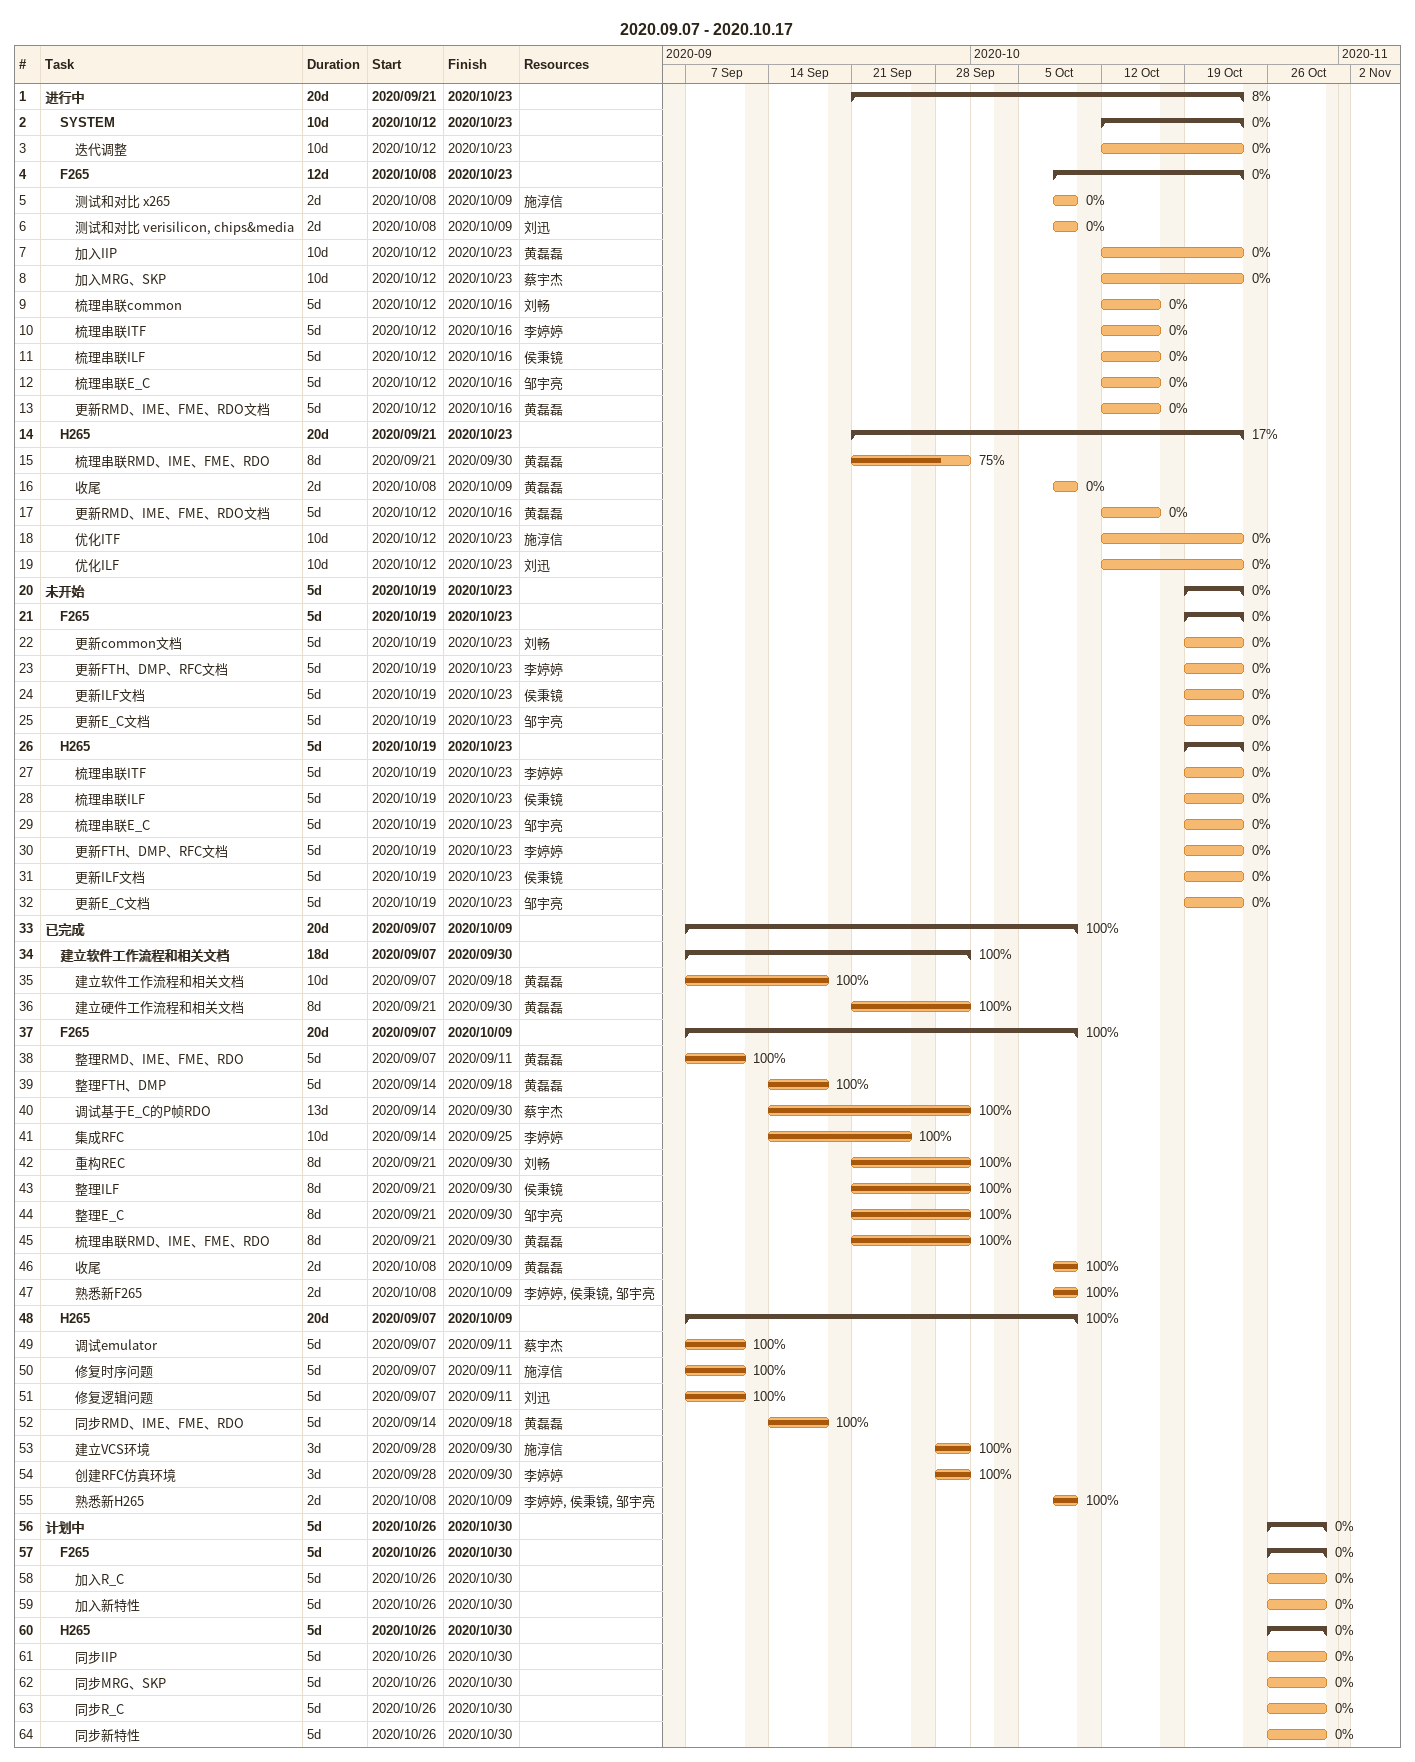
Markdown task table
2020.09.07 - 2020.10.17

| ID | Level | Task | Duration | Start | Finish | Resources | % complete |
|---|---|---|---|---|---|---|---|
| 1 | 1 | **进行中** | 20d | 2020-09-21 | 2020-10-23 |  | 8 |
| 2 | 2 | **SYSTEM** | 10d | 2020-10-12 | 2020-10-23 |  | 0 |
| 3 | 3 | 迭代调整 | 10d | 2020-10-12 | 2020-10-23 |  | 0 |
| 4 | 2 | **F265** | 12d | 2020-10-08 | 2020-10-23 |  | 0 |
| 5 | 3 | 测试和对比 x265 | 2d | 2020-10-08 | 2020-10-09 | 施淳信 | 0 |
| 6 | 3 | 测试和对比 verisilicon, chips&media | 2d | 2020-10-08 | 2020-10-09 | 刘迅 | 0 |
| 7 | 3 | 加入IIP | 10d | 2020-10-12 | 2020-10-23 | 黄磊磊 | 0 |
| 8 | 3 | 加入MRG、SKP | 10d | 2020-10-12 | 2020-10-23 | 蔡宇杰 | 0 |
| 9 | 3 | 梳理串联common | 5d | 2020-10-12 | 2020-10-16 | 刘畅 | 0 |
| 10 | 3 | 梳理串联ITF | 5d | 2020-10-12 | 2020-10-16 | 李婷婷 | 0 |
| 11 | 3 | 梳理串联ILF | 5d | 2020-10-12 | 2020-10-16 | 侯秉镜 | 0 |
| 12 | 3 | 梳理串联E_C | 5d | 2020-10-12 | 2020-10-16 | 邹宇亮 | 0 |
| 13 | 3 | 更新RMD、IME、FME、RDO文档 | 5d | 2020-10-12 | 2020-10-16 | 黄磊磊 | 0 |
| 14 | 2 | **H265** | 20d | 2020-09-21 | 2020-10-23 |  | 17 |
| 15 | 3 | 梳理串联RMD、IME、FME、RDO | 8d | 2020-09-21 | 2020-09-30 | 黄磊磊 | 75 |
| 16 | 3 | 收尾 | 2d | 2020-10-08 | 2020-10-09 | 黄磊磊 | 0 |
| 17 | 3 | 更新RMD、IME、FME、RDO文档 | 5d | 2020-10-12 | 2020-10-16 | 黄磊磊 | 0 |
| 18 | 3 | 优化ITF | 10d | 2020-10-12 | 2020-10-23 | 施淳信 | 0 |
| 19 | 3 | 优化ILF | 10d | 2020-10-12 | 2020-10-23 | 刘迅 | 0 |
| 20 | 1 | **未开始** | 5d | 2020-10-19 | 2020-10-23 |  | 0 |
| 21 | 2 | **F265** | 5d | 2020-10-19 | 2020-10-23 |  | 0 |
| 22 | 3 | 更新common文档 | 5d | 2020-10-19 | 2020-10-23 | 刘畅 | 0 |
| 23 | 3 | 更新FTH、DMP、RFC文档 | 5d | 2020-10-19 | 2020-10-23 | 李婷婷 | 0 |
| 24 | 3 | 更新ILF文档 | 5d | 2020-10-19 | 2020-10-23 | 侯秉镜 | 0 |
| 25 | 3 | 更新E_C文档 | 5d | 2020-10-19 | 2020-10-23 | 邹宇亮 | 0 |
| 26 | 2 | **H265** | 5d | 2020-10-19 | 2020-10-23 |  | 0 |
| 27 | 3 | 梳理串联ITF | 5d | 2020-10-19 | 2020-10-23 | 李婷婷 | 0 |
| 28 | 3 | 梳理串联ILF | 5d | 2020-10-19 | 2020-10-23 | 侯秉镜 | 0 |
| 29 | 3 | 梳理串联E_C | 5d | 2020-10-19 | 2020-10-23 | 邹宇亮 | 0 |
| 30 | 3 | 更新FTH、DMP、RFC文档 | 5d | 2020-10-19 | 2020-10-23 | 李婷婷 | 0 |
| 31 | 3 | 更新ILF文档 | 5d | 2020-10-19 | 2020-10-23 | 侯秉镜 | 0 |
| 32 | 3 | 更新E_C文档 | 5d | 2020-10-19 | 2020-10-23 | 邹宇亮 | 0 |
| 33 | 1 | **已完成** | 20d | 2020-09-07 | 2020-10-09 |  | 100 |
| 34 | 2 | **建立软件工作流程和相关文档** | 18d | 2020-09-07 | 2020-09-30 |  | 100 |
| 35 | 3 | 建立软件工作流程和相关文档 | 10d | 2020-09-07 | 2020-09-18 | 黄磊磊 | 100 |
| 36 | 3 | 建立硬件工作流程和相关文档 | 8d | 2020-09-21 | 2020-09-30 | 黄磊磊 | 100 |
| 37 | 2 | **F265** | 20d | 2020-09-07 | 2020-10-09 |  | 100 |
| 38 | 3 | 整理RMD、IME、FME、RDO | 5d | 2020-09-07 | 2020-09-11 | 黄磊磊 | 100 |
| 39 | 3 | 整理FTH、DMP | 5d | 2020-09-14 | 2020-09-18 | 黄磊磊 | 100 |
| 40 | 3 | 调试基于E_C的P帧RDO | 13d | 2020-09-14 | 2020-09-30 | 蔡宇杰 | 100 |
| 41 | 3 | 集成RFC | 10d | 2020-09-14 | 2020-09-25 | 李婷婷 | 100 |
| 42 | 3 | 重构REC | 8d | 2020-09-21 | 2020-09-30 | 刘畅 | 100 |
| 43 | 3 | 整理ILF | 8d | 2020-09-21 | 2020-09-30 | 侯秉镜 | 100 |
| 44 | 3 | 整理E_C | 8d | 2020-09-21 | 2020-09-30 | 邹宇亮 | 100 |
| 45 | 3 | 梳理串联RMD、IME、FME、RDO | 8d | 2020-09-21 | 2020-09-30 | 黄磊磊 | 100 |
| 46 | 3 | 收尾 | 2d | 2020-10-08 | 2020-10-09 | 黄磊磊 | 100 |
| 47 | 3 | 熟悉新F265 | 2d | 2020-10-08 | 2020-10-09 | 李婷婷, 侯秉镜, 邹宇亮 | 100 |
| 48 | 2 | **H265** | 20d | 2020-09-07 | 2020-10-09 |  | 100 |
| 49 | 3 | 调试emulator | 5d | 2020-09-07 | 2020-09-11 | 蔡宇杰 | 100 |
| 50 | 3 | 修复时序问题 | 5d | 2020-09-07 | 2020-09-11 | 施淳信 | 100 |
| 51 | 3 | 修复逻辑问题 | 5d | 2020-09-07 | 2020-09-11 | 刘迅 | 100 |
| 52 | 3 | 同步RMD、IME、FME、RDO | 5d | 2020-09-14 | 2020-09-18 | 黄磊磊 | 100 |
| 53 | 3 | 建立VCS环境 | 3d | 2020-09-28 | 2020-09-30 | 施淳信 | 100 |
| 54 | 3 | 创建RFC仿真环境 | 3d | 2020-09-28 | 2020-09-30 | 李婷婷 | 100 |
| 55 | 3 | 熟悉新H265 | 2d | 2020-10-08 | 2020-10-09 | 李婷婷, 侯秉镜, 邹宇亮 | 100 |
| 56 | 1 | **计划中** | 5d | 2020-10-26 | 2020-10-30 |  | 0 |
| 57 | 2 | **F265** | 5d | 2020-10-26 | 2020-10-30 |  | 0 |
| 58 | 3 | 加入R_C | 5d | 2020-10-26 | 2020-10-30 |  | 0 |
| 59 | 3 | 加入新特性 | 5d | 2020-10-26 | 2020-10-30 |  | 0 |
| 60 | 2 | **H265** | 5d | 2020-10-26 | 2020-10-30 |  | 0 |
| 61 | 3 | 同步IIP | 5d | 2020-10-26 | 2020-10-30 |  | 0 |
| 62 | 3 | 同步MRG、SKP | 5d | 2020-10-26 | 2020-10-30 |  | 0 |
| 63 | 3 | 同步R_C | 5d | 2020-10-26 | 2020-10-30 |  | 0 |
| 64 | 3 | 同步新特性 | 5d | 2020-10-26 | 2020-10-30 |  | 0 |
